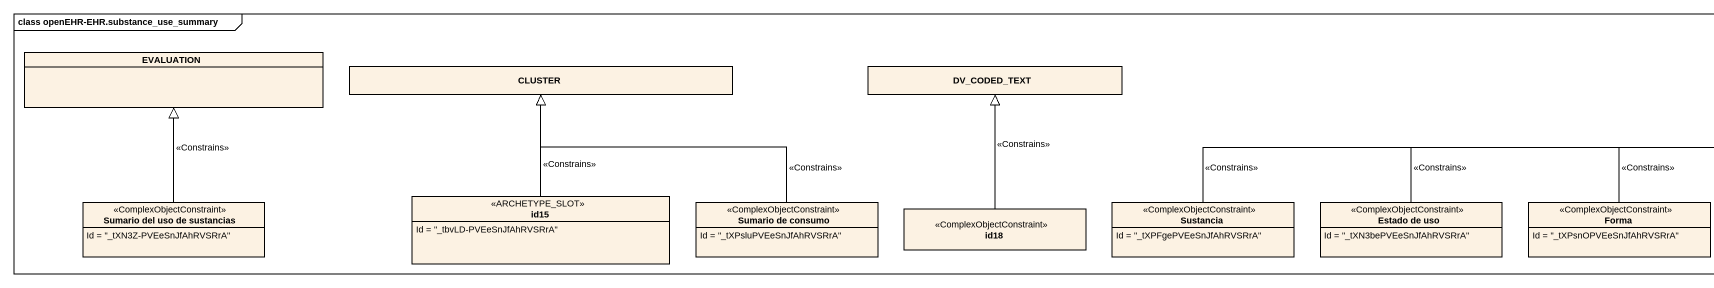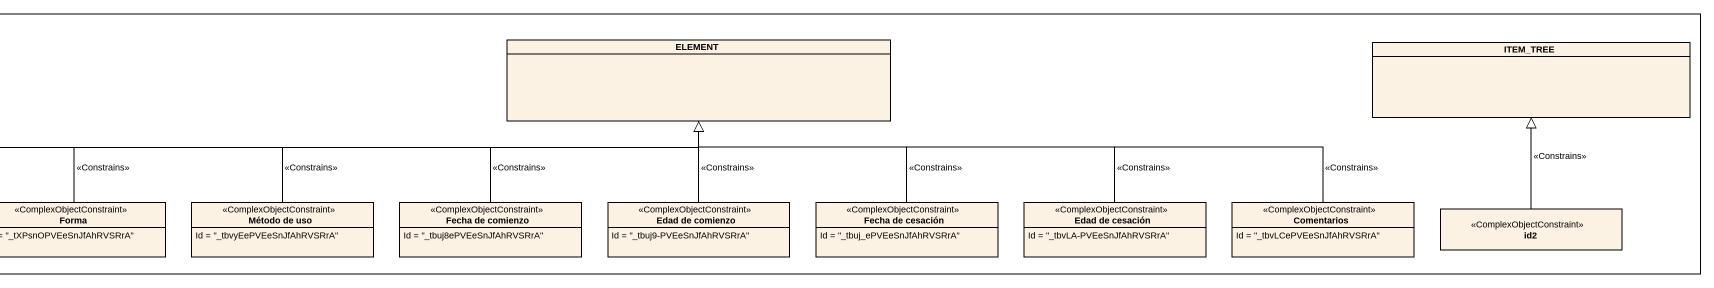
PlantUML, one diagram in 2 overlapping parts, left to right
@startuml
mainframe class openEHR-EHR.substance_use_summary
hide circle
hide empty members
class ELEMENT
class ITEM_TREE
class EVALUATION
class CLUSTER
class DV_CODED_TEXT
class "Sumario del uso de sustancias" as Sumario_del_uso_de <<ComplexObjectConstraint>> {
  Id = "_tXN3Z-PVEeSnJfAhRVSRrA"
}
class id15 <<ARCHETYPE_SLOT>> {
  Id = "_tbvLD-PVEeSnJfAhRVSRrA"
}
class "Sumario de consumo" as Sumario_de_consumo <<ComplexObjectConstraint>> {
  Id = "_tXPsluPVEeSnJfAhRVSRrA"
}
class Sustancia <<ComplexObjectConstraint>> {
  Id = "_tXPFgePVEeSnJfAhRVSRrA"
}
class "Estado de uso" as Estado_de_uso <<ComplexObjectConstraint>> {
  Id = "_tXN3bePVEeSnJfAhRVSRrA"
}
class Forma <<ComplexObjectConstraint>> {
  Id = "_tXPsnOPVEeSnJfAhRVSRrA"
}
class "Método de uso" as Método_de_uso <<ComplexObjectConstraint>> {
  Id = "_tbvyEePVEeSnJfAhRVSRrA"
}
class "Fecha de comienzo" as Fecha_de_comienzo <<ComplexObjectConstraint>> {
  Id = "_tbuj8ePVEeSnJfAhRVSRrA"
}
class "Edad de comienzo" as Edad_de_comienzo <<ComplexObjectConstraint>> {
  Id = "_tbuj9-PVEeSnJfAhRVSRrA"
}
class "Fecha de cesación" as Fecha_de_cesación <<ComplexObjectConstraint>> {
  Id = "_tbuj_ePVEeSnJfAhRVSRrA"
}
class "Edad de cesación" as Edad_de_cesación <<ComplexObjectConstraint>> {
  Id = "_tbvLA-PVEeSnJfAhRVSRrA"
}
class Comentarios <<ComplexObjectConstraint>> {
  Id = "_tbvLCePVEeSnJfAhRVSRrA"
}
class id18 <<ComplexObjectConstraint>>
class id2 <<ComplexObjectConstraint>>
Sumario_del_uso_de -up-|> EVALUATION : <<Constrains>>
id15 -up-|> CLUSTER : <<Constrains>>
Sumario_de_consumo -up-|> CLUSTER : <<Constrains>>
Sustancia -right-|> ELEMENT : <<Constrains>>
Estado_de_uso -right-|> ELEMENT : <<Constrains>>
Forma -right-|> ELEMENT : <<Constrains>>
Método_de_uso -right-|> ELEMENT : <<Constrains>>
Fecha_de_comienzo -up-|> ELEMENT : <<Constrains>>
Edad_de_comienzo -up-|> ELEMENT : <<Constrains>>
Fecha_de_cesación -up-|> ELEMENT : <<Constrains>>
Edad_de_cesación -left-|> ELEMENT : <<Constrains>>
Comentarios -left-|> ELEMENT : <<Constrains>>
id18 -up-|> DV_CODED_TEXT : <<Constrains>>
id2 -up-|> ITEM_TREE : <<Constrains>>
@enduml
